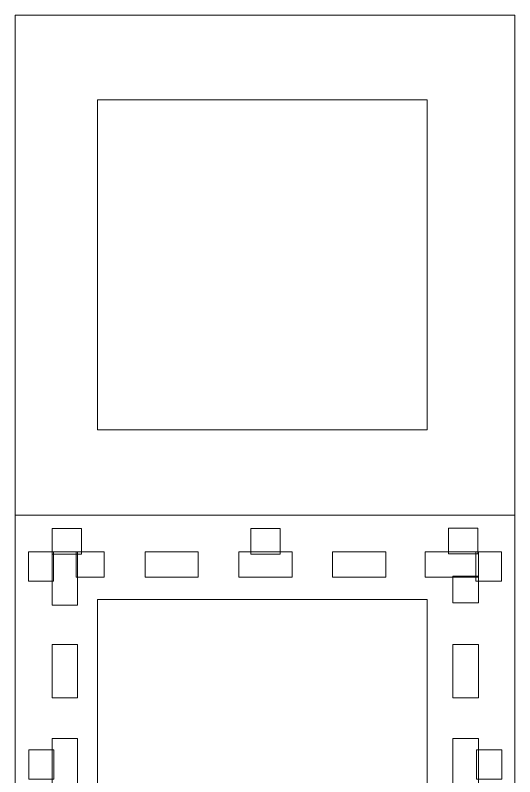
# Model space of a CAD drawing. Header units: inches. Extents: x 108 to 408, y -440 to -140.
# Drawn here: x 108 to 171.6, y -236.6 to -139.7 of the extents above; entities that cross this region are included whole.
import ezdxf

# ---------------------------------------------------------------- set-up
doc = ezdxf.new("R2010")
doc.units = ezdxf.units.IN
doc.header["$MEASUREMENT"] = 0
doc.layers.add('Layer 1', color=7, linetype='Continuous')

# ---------------------------------------------------------------- blocks, each defined once
blk = doc.blocks.new('block 3')
at = {"layer": 'Layer 1', "color": 250, "lineweight": 9}
for points in [[(171.55, -139.7), (107.95, -139.7), (107.95, -203.3), (171.55, -203.3), (171.55, -139.7)], [(160.404, -192.447), (118.405, -192.447), (118.405, -150.447), (160.404, -150.447), (160.404, -192.447)]]:
    blk.add_lwpolyline(points, dxfattribs=at)
blk = doc.blocks.new('block 6')
at = {"layer": 'Layer 1', "color": 250, "lineweight": 9}
for points in [[(171.55, -203.3), (107.95, -203.3), (107.95, -266.9), (171.55, -266.9), (171.55, -203.3)], [(116.391, -208.266), (112.662, -208.266), (112.662, -205.022), (116.391, -205.022), (116.391, -208.266)], [(141.667, -208.266), (137.939, -208.266), (137.939, -205.022), (141.667, -205.022), (141.667, -208.266)], [(166.843, -208.222), (163.115, -208.222), (163.115, -204.977), (166.843, -204.977), (166.843, -208.222)], [(112.828, -207.984), (112.828, -211.715), (109.63, -211.715), (109.63, -207.984), (112.828, -207.984)], [(115.871, -207.983), (115.871, -214.759), (112.673, -214.759), (112.673, -207.983), (115.871, -207.983)], [(119.293, -211.222), (115.709, -211.222), (115.709, -207.978), (119.293, -207.978), (119.293, -211.222)], [(131.254, -211.222), (124.483, -211.222), (124.483, -207.978), (131.254, -207.978), (131.254, -211.222)], [(143.188, -211.222), (136.417, -211.222), (136.417, -207.978), (143.188, -207.978), (143.188, -211.222)], [(155.123, -211.222), (148.352, -211.222), (148.352, -207.978), (155.123, -207.978), (155.123, -211.222)], [(166.915, -211.222), (160.144, -211.222), (160.144, -207.978), (166.915, -207.978), (166.915, -211.222)], [(169.868, -207.986), (169.868, -211.717), (166.613, -211.717), (166.613, -207.986), (169.868, -207.986)], [(163.667, -214.47), (163.667, -211.079), (166.924, -211.079), (166.924, -214.47), (163.667, -214.47)], [(160.404, -256.048), (118.405, -256.048), (118.405, -214.048), (160.404, -214.048), (160.404, -256.048)], [(115.871, -219.764), (115.871, -226.542), (112.673, -226.542), (112.673, -219.764), (115.871, -219.764)], [(163.667, -226.544), (163.667, -219.767), (166.924, -219.767), (166.924, -226.544), (163.667, -226.544)], [(115.871, -231.711), (115.871, -238.487), (112.673, -238.487), (112.673, -231.711), (115.871, -231.711)], [(163.668, -238.49), (163.668, -231.713), (166.924, -231.713), (166.924, -238.49), (163.668, -238.49)], [(112.871, -233.183), (112.871, -236.914), (109.673, -236.914), (109.673, -233.183), (112.871, -233.183)], [(169.913, -233.185), (169.913, -236.917), (166.656, -236.917), (166.656, -233.185), (169.913, -233.185)], [(115.871, -243.657), (115.871, -250.433), (112.673, -250.433), (112.673, -243.657), (115.871, -243.657)], [(163.668, -250.436), (163.668, -243.659), (166.924, -243.659), (166.924, -250.436), (163.668, -250.436)], [(115.871, -255.632), (115.871, -259.139), (112.673, -259.139), (112.673, -255.632), (115.871, -255.632)], [(163.668, -262.289), (163.668, -255.513), (166.924, -255.513), (166.924, -262.289), (163.668, -262.289)], [(112.871, -258.483), (112.871, -262.215), (109.673, -262.215), (109.673, -258.483), (112.871, -258.483)], [(169.913, -258.486), (169.913, -262.217), (166.656, -262.217), (166.656, -258.486), (169.913, -258.486)], [(112.634, -258.978), (119.417, -258.978), (119.417, -262.223), (112.634, -262.223), (112.634, -258.978)], [(124.452, -258.978), (131.235, -258.978), (131.235, -262.223), (124.452, -262.223), (124.452, -258.978)], [(136.409, -258.978), (143.192, -258.978), (143.192, -262.223), (136.409, -262.223), (136.409, -258.978)], [(148.366, -258.978), (155.15, -258.978), (155.15, -262.223), (148.366, -262.223), (148.366, -258.978)], [(160.322, -258.978), (163.795, -258.978), (163.795, -262.223), (160.322, -262.223), (160.322, -258.978)], [(116.344, -265.223), (112.61, -265.223), (112.61, -261.978), (116.344, -261.978), (116.344, -265.223)], [(141.668, -265.223), (137.934, -265.223), (137.934, -261.978), (141.668, -261.978), (141.668, -265.223)], [(166.891, -265.313), (163.157, -265.313), (163.157, -262.068), (166.891, -262.068), (166.891, -265.313)]]:
    blk.add_lwpolyline(points, dxfattribs=at)

msp = doc.modelspace()

# ---------------------------------------------------------------- block references
at = {"layer": 'Layer 1'}
for name in ['block 3', 'block 6']:
    msp.add_blockref(name, (0, 0), dxfattribs=at)

doc.saveas('drawing.dxf')
